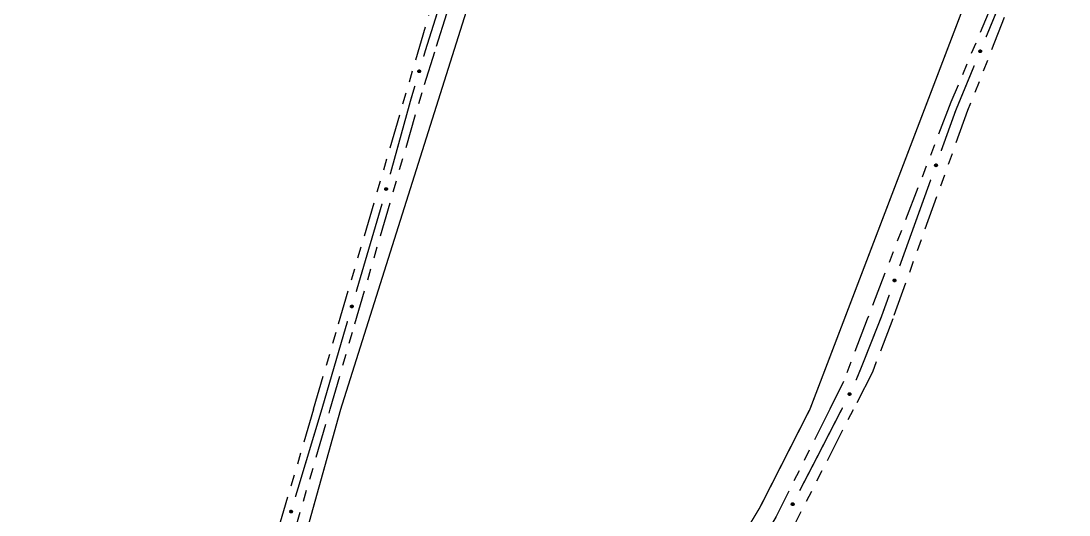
# Model space of a CAD drawing. Extents: x 208948 to 212966, y 4875285 to 4878160.
# Drawn here: x 209792 to 209929.2, y 4876741.8 to 4876806.4 of the extents above; entities that cross this region are included whole.
import ezdxf

# ---------------------------------------------------------------- set-up
doc = ezdxf.new("R2010")
doc.units = 0
doc.header["$LTSCALE"] = 1.5
doc.header["$MEASUREMENT"] = 0
doc.linetypes.add('TRACO_25', pattern=[8, 3, -1, 1, -1, 1, -1])
for name, color, linetype in [('RU-QUADRA', 210, 'CONTINUOUS'), ('SV-EIXO-RUA-N-PAV', 6, 'CONTINUOUS'), ('SV-RUA-NAO-PAV', 7, 'CONTINUOUS')]:
    doc.layers.add(name, color=color, linetype=linetype)

msp = doc.modelspace()

# ---------------------------------------------------------------- linework, layer by layer
at = {"layer": 'RU-QUADRA', "linetype": 'Continuous', "const_width": 0.18, "flags": 128}
msp.add_lwpolyline([(209833.854038, 4876755.64471), (209833.854038, 4876755.64471), (209913.547494, 4877007.803964), (209983.787586, 4876971.967183), (209920.71485, 4876822.169434), (209895.288293, 4876755.649519), (209888.730898, 4876742.782971), (209876.383166, 4876722.24931), (209840.029735, 4876732.578336), (209829.27515, 4876739.238846)], close=True, dxfattribs=at)
at = {"layer": 'SV-EIXO-RUA-N-PAV', "const_width": 0.18}
for points in [[(209922.917697, 4876815.385404), (209918.331931, 4876804.296186)], [(209844.995855, 4876802.734616), (209848.301866, 4876813.203651)], [(209844.704796, 4876801.7556), (209844.989766, 4876802.714136)], [(209844.989766, 4876802.714136), (209844.995855, 4876802.734616)], [(209916.803342, 4876800.59978), (209914.510458, 4876795.055172)], [(209843.031778, 4876796.128175), (209843.564915, 4876797.921454)], [(209840.334028, 4876786.364887), (209842.997381, 4876796.003692)], [(209842.997381, 4876796.003692), (209843.031778, 4876796.128175)], [(209914.510458, 4876795.055172), (209914.363482, 4876794.699756)], [(209914.363482, 4876794.699756), (209912.458833, 4876789.417242)], [(209911.1021, 4876785.654361), (209907.031898, 4876774.365718)], [(209835.879181, 4876770.998005), (209839.267873, 4876782.509598)], [(209905.675164, 4876770.602837), (209904.657614, 4876767.780676)], [(209904.657144, 4876767.779374), (209902.077275, 4876761.273615)], [(209904.657614, 4876767.780676), (209904.657144, 4876767.779374)], [(209834.405944, 4876765.993326), (209834.749618, 4876767.160807)], [(209831.384832, 4876755.642207), (209834.186572, 4876765.2417)], [(209834.186572, 4876765.2417), (209834.405944, 4876765.993326)], [(209901.985334, 4876761.041764), (209901.314834, 4876759.424676)], [(209902.077275, 4876761.273615), (209901.985334, 4876761.041764)], [(209831.384832, 4876755.642207), (209827.921051, 4876744.152985)], [(209899.453733, 4876755.645113), (209896.248321, 4876749.422145)], [(209899.551768, 4876755.836542), (209899.453733, 4876755.645113)], [(209896.080997, 4876749.097304), (209893.940674, 4876744.986524)], [(209896.248321, 4876749.422145), (209896.080997, 4876749.097304)]]:
    msp.add_lwpolyline(points, dxfattribs=at)
at = {"layer": 'SV-EIXO-RUA-N-PAV'}
for points in [[(209917.724269, 4876802.538692), (209917.74365, 4876802.493787), (209917.751124, 4876802.451231), (209917.747142, 4876802.413942), (209917.735032, 4876802.381909), (209917.718951, 4876802.350533), (209917.695759, 4876802.322476), (209917.663121, 4876802.297038), (209917.618212, 4876802.277281), (209917.574114, 4876802.272489), (209917.537347, 4876802.274437), (209917.503218, 4876802.285142), (209917.472999, 4876802.301274), (209917.444652, 4876802.326328), (209917.419196, 4876802.359656), (209917.400422, 4876802.405294), (209917.39338, 4876802.447066), (209917.398179, 4876802.483032), (209917.409158, 4876802.517275), (209917.425959, 4876802.549111), (209917.448884, 4876802.576521), (209917.482485, 4876802.602091), (209917.527776, 4876802.620024), (209917.569358, 4876802.627523), (209917.605382, 4876802.623231), (209917.638851, 4876802.611662), (209917.670517, 4876802.595916), (209917.699691, 4876802.573777), (209917.724269, 4876802.538692)], [(209843.988395, 4876799.732174), (209843.964494, 4876799.774844), (209843.952677, 4876799.816405), (209843.952799, 4876799.853905), (209843.961547, 4876799.887015), (209843.974312, 4876799.91988), (209843.994492, 4876799.950176), (209844.024337, 4876799.978839), (209844.066973, 4876800.003116), (209844.110344, 4876800.012422), (209844.147115, 4876800.01427), (209844.182165, 4876800.007136), (209844.213884, 4876799.994201), (209844.24466, 4876799.972198), (209844.273413, 4876799.941669), (209844.296786, 4876799.898206), (209844.308091, 4876799.857382), (209844.307021, 4876799.821113), (209844.299626, 4876799.785921), (209844.286192, 4876799.752524), (209844.266211, 4876799.7229), (209844.235421, 4876799.694006), (209844.192217, 4876799.671505), (209844.151629, 4876799.659765), (209844.115354, 4876799.660325), (209844.080872, 4876799.668386), (209844.047753, 4876799.680788), (209844.016454, 4876799.699806), (209843.988395, 4876799.732174)], [(209911.932756, 4876787.633627), (209911.954184, 4876787.589663), (209911.96361, 4876787.547496), (209911.96135, 4876787.510064), (209911.950727, 4876787.477507), (209911.936109, 4876787.445423), (209911.914233, 4876787.416328), (209911.882801, 4876787.389414), (209911.83885, 4876787.367609), (209911.795019, 4876787.360791), (209911.758202, 4876787.361044), (209911.723616, 4876787.370166), (209911.692687, 4876787.384889), (209911.663216, 4876787.408612), (209911.636252, 4876787.440731), (209911.615396, 4876787.485457), (209911.606438, 4876787.52686), (209911.609575, 4876787.563008), (209911.618965, 4876787.597721), (209911.634283, 4876787.630297), (209911.655921, 4876787.658733), (209911.688309, 4876787.685824), (209911.732726, 4876787.705824), (209911.773918, 4876787.71523), (209911.810101, 4876787.712601), (209911.844068, 4876787.702586), (209911.876426, 4876787.688315), (209911.906588, 4876787.667543), (209911.932756, 4876787.633627)], [(209839.656985, 4876784.327954), (209839.632261, 4876784.370153), (209839.619641, 4876784.411477), (209839.619036, 4876784.448972), (209839.62714, 4876784.482246), (209839.639266, 4876784.515352), (209839.658855, 4876784.546033), (209839.688139, 4876784.57527), (209839.730297, 4876784.600368), (209839.773478, 4876784.610514), (209839.810207, 4876784.613074), (209839.845389, 4876784.606621), (209839.877353, 4876784.594303), (209839.90855, 4876784.572901), (209839.937888, 4876784.542935), (209839.9621, 4876784.499933), (209839.974194, 4876784.459336), (209839.973827, 4876784.423053), (209839.967116, 4876784.387724), (209839.954332, 4876784.354074), (209839.934929, 4876784.324067), (209839.904705, 4876784.294582), (209839.861945, 4876784.271248), (209839.821592, 4876784.258723), (209839.785313, 4876784.25858), (209839.750681, 4876784.265971), (209839.717328, 4876784.277729), (209839.685667, 4876784.296136), (209839.656985, 4876784.327954)], [(209906.50582, 4876772.582103), (209906.527249, 4876772.538139), (209906.536675, 4876772.495972), (209906.534415, 4876772.45854), (209906.523792, 4876772.425983), (209906.509173, 4876772.393899), (209906.487298, 4876772.364804), (209906.455866, 4876772.33789), (209906.411915, 4876772.316085), (209906.368084, 4876772.309267), (209906.331267, 4876772.30952), (209906.296681, 4876772.318642), (209906.265751, 4876772.333365), (209906.236281, 4876772.357088), (209906.209317, 4876772.389208), (209906.18846, 4876772.433933), (209906.179503, 4876772.475336), (209906.18264, 4876772.511484), (209906.19203, 4876772.546197), (209906.207347, 4876772.578773), (209906.228985, 4876772.607209), (209906.261374, 4876772.6343), (209906.305791, 4876772.6543), (209906.346983, 4876772.663706), (209906.383166, 4876772.661077), (209906.417133, 4876772.651062), (209906.44949, 4876772.636791), (209906.479653, 4876772.616019), (209906.50582, 4876772.582103)], [(209835.168225, 4876768.972659), (209835.144209, 4876769.015265), (209835.132281, 4876769.056794), (209835.132302, 4876769.094294), (209835.140961, 4876769.127428), (209835.153637, 4876769.160327), (209835.173736, 4876769.190676), (209835.203504, 4876769.21942), (209835.246075, 4876769.243811), (209835.28942, 4876769.253234), (209835.326186, 4876769.255181), (209835.361255, 4876769.248141), (209835.393009, 4876769.235292), (209835.423844, 4876769.213372), (209835.452678, 4876769.18292), (209835.476169, 4876769.13952), (209835.487584, 4876769.098726), (209835.486611, 4876769.062455), (209835.479311, 4876769.027243), (209835.465966, 4876768.993811), (209835.446066, 4876768.964132), (209835.415353, 4876768.935156), (209835.37221, 4876768.912539), (209835.331653, 4876768.900689), (209835.295377, 4876768.901152), (209835.260873, 4876768.90912), (209835.227721, 4876768.921433), (209835.196372, 4876768.940367), (209835.168225, 4876768.972659)], [(209900.626896, 4876757.694385), (209900.642572, 4876757.648057), (209900.646571, 4876757.605035), (209900.639578, 4876757.568192), (209900.62491, 4876757.537246), (209900.606337, 4876757.507278), (209900.580947, 4876757.481194), (209900.546353, 4876757.458486), (209900.49999, 4876757.442436), (209900.455648, 4876757.441236), (209900.419161, 4876757.446159), (209900.386012, 4876757.459596), (209900.357201, 4876757.478126), (209900.330979, 4876757.505397), (209900.30831, 4876757.540679), (209900.293298, 4876757.587689), (209900.289667, 4876757.629894), (209900.297367, 4876757.665352), (209900.311087, 4876757.698593), (209900.330414, 4876757.728961), (209900.355486, 4876757.754422), (209900.391051, 4876757.777182), (209900.437647, 4876757.791384), (209900.479699, 4876757.795486), (209900.515257, 4876757.788287), (209900.547678, 4876757.774042), (209900.577962, 4876757.75578), (209900.605245, 4876757.731348), (209900.626896, 4876757.694385)], [(209893.181038, 4876743.289175), (209893.196401, 4876743.242742), (209893.20011, 4876743.199694), (209893.192869, 4876743.162899), (209893.177993, 4876743.132053), (209893.159219, 4876743.10221), (209893.133653, 4876743.076298), (209893.098907, 4876743.053825), (209893.052437, 4876743.038086), (209893.008088, 4876743.037185), (209892.971635, 4876743.042354), (209892.938577, 4876743.056015), (209892.909892, 4876743.074738), (209892.883855, 4876743.102185), (209892.861423, 4876743.137619), (209892.846729, 4876743.184729), (209892.843382, 4876743.226958), (209892.85132, 4876743.262363), (209892.865264, 4876743.29551), (209892.884796, 4876743.325748), (209892.910038, 4876743.351039), (209892.945756, 4876743.37356), (209892.992446, 4876743.387447), (209893.034526, 4876743.391266), (209893.070033, 4876743.383827), (209893.102358, 4876743.369364), (209893.132519, 4876743.350898), (209893.159636, 4876743.326283), (209893.181038, 4876743.289175)], [(209827.490622, 4876742.343905), (209827.514359, 4876742.301143), (209827.526016, 4876742.259538), (209827.52575, 4876742.222038), (209827.516875, 4876742.188962), (209827.503984, 4876742.156146), (209827.483688, 4876742.125928), (209827.453733, 4876742.09738), (209827.411004, 4876742.073267), (209827.367598, 4876742.064127), (209827.33082, 4876742.06242), (209827.295797, 4876742.069689), (209827.264128, 4876742.082746), (209827.233437, 4876742.104867), (209827.204802, 4876742.135506), (209827.181596, 4876742.179059), (209827.170447, 4876742.219926), (209827.171657, 4876742.256191), (209827.179187, 4876742.291354), (209827.192749, 4876742.324698), (209827.212843, 4876742.354246), (209827.243744, 4876742.383021), (209827.287034, 4876742.405356), (209827.327667, 4876742.416941), (209827.363939, 4876742.416241), (209827.398391, 4876742.408048), (209827.431462, 4876742.395519), (209827.462687, 4876742.376381), (209827.490622, 4876742.343905)]]:
    msp.add_lwpolyline(points, close=True, dxfattribs=at)
for points in [[(209917.425959, 4876802.549111), (209917.39338, 4876802.447066)], [(209917.43635, 4876802.558562), (209917.398901, 4876802.432296)], [(209917.448884, 4876802.576521), (209917.400422, 4876802.405294)], [(209917.465779, 4876802.583307), (209917.412345, 4876802.389822)], [(209917.482485, 4876802.602091), (209917.419196, 4876802.359656)], [(209917.505077, 4876802.606924), (209917.432615, 4876802.346001)], [(209917.527776, 4876802.620024), (209917.444652, 4876802.326328)], [(209917.546812, 4876802.622151), (209917.459664, 4876802.318573)], [(209917.569358, 4876802.627523), (209917.472999, 4876802.301274)], [(209917.585333, 4876802.622463), (209917.488798, 4876802.296188)], [(209917.605382, 4876802.623231), (209917.503218, 4876802.285142)], [(209917.620725, 4876802.615211), (209917.51854, 4876802.282413)], [(209917.638851, 4876802.611662), (209917.537347, 4876802.274437)], [(209917.654249, 4876802.599871), (209917.559279, 4876802.277378)], [(209917.670517, 4876802.595916), (209917.574114, 4876802.272489)], [(209917.683166, 4876802.58053), (209917.598322, 4876802.278952)], [(209917.699691, 4876802.573777), (209917.618212, 4876802.277281)], [(209917.709997, 4876802.556145), (209917.640275, 4876802.291135)], [(209917.724269, 4876802.538692), (209917.663121, 4876802.297038)], [(209917.733832, 4876802.513803), (209917.681877, 4876802.316752)], [(209917.74365, 4876802.493787), (209917.695759, 4876802.322476)], [(209917.748015, 4876802.469546), (209917.709826, 4876802.345062)], [(209917.751124, 4876802.451231), (209917.718951, 4876802.350533)], [(209843.952677, 4876799.816405), (209843.974312, 4876799.91988)], [(209843.957655, 4876799.798507), (209843.982825, 4876799.926261)], [(209843.964494, 4876799.774844), (209843.994492, 4876799.950176)], [(209843.97632, 4876799.755946), (209844.007711, 4876799.957298)], [(209843.988395, 4876799.732174), (209844.024337, 4876799.978839)], [(209844.004388, 4876799.716283), (209844.046454, 4876799.987063)], [(209844.016454, 4876799.699806), (209844.066973, 4876800.003116)], [(209844.033587, 4876799.69479), (209844.08693, 4876800.003501)], [(209844.047753, 4876799.680788), (209844.110344, 4876800.012422)], [(209844.064341, 4876799.67853), (209844.125603, 4876800.009086)], [(209844.080872, 4876799.668386), (209844.147115, 4876800.01427)], [(209844.099267, 4876799.666723), (209844.166644, 4876800.008273)], [(209844.115354, 4876799.660325), (209844.182165, 4876800.007136)], [(209844.135218, 4876799.663152), (209844.197646, 4876799.997633)], [(209844.151629, 4876799.659765), (209844.213884, 4876799.994201)], [(209844.173502, 4876799.66743), (209844.22893, 4876799.978367)], [(209844.192217, 4876799.671505), (209844.24466, 4876799.972198)], [(209844.213447, 4876799.686872), (209844.258659, 4876799.95387)], [(209844.235421, 4876799.694006), (209844.273413, 4876799.941669)], [(209844.250105, 4876799.71441), (209844.283334, 4876799.912369)], [(209844.266211, 4876799.7229), (209844.296786, 4876799.898206)], [(209844.276829, 4876799.742053), (209844.301079, 4876799.871504)], [(209844.286192, 4876799.752524), (209844.308091, 4876799.857382)], [(209911.634283, 4876787.630297), (209911.606438, 4876787.52686)], [(209911.644227, 4876787.640217), (209911.612633, 4876787.51236)], [(209911.655921, 4876787.658733), (209911.615396, 4876787.485457)], [(209911.672485, 4876787.666291), (209911.628018, 4876787.47055)], [(209911.688309, 4876787.685824), (209911.636252, 4876787.440731)], [(209911.710654, 4876787.691693), (209911.650285, 4876787.427709)], [(209911.732726, 4876787.705824), (209911.663216, 4876787.408612)], [(209911.751643, 4876787.708825), (209911.678569, 4876787.401556)], [(209911.773918, 4876787.71523), (209911.692687, 4876787.384889)], [(209911.790109, 4876787.710911), (209911.708703, 4876787.380537)], [(209911.810101, 4876787.712601), (209911.723616, 4876787.370166)], [(209911.825798, 4876787.705296), (209911.739048, 4876787.368145)], [(209911.844068, 4876787.702586), (209911.758202, 4876787.361044)], [(209911.859993, 4876787.691516), (209911.779976, 4876787.364993)], [(209911.876426, 4876787.688315), (209911.795019, 4876787.360791)], [(209911.88977, 4876787.673528), (209911.818904, 4876787.368363)], [(209911.906588, 4876787.667543), (209911.83885, 4876787.367609)], [(209911.917695, 4876787.650404), (209911.860251, 4876787.382465)], [(209911.932756, 4876787.633627), (209911.882801, 4876787.389414)], [(209911.943455, 4876787.609205), (209911.900629, 4876787.409971)], [(209911.954184, 4876787.589663), (209911.914233, 4876787.416328)], [(209911.959661, 4876787.565649), (209911.927246, 4876787.439538)], [(209911.96361, 4876787.547496), (209911.936109, 4876787.445423)], [(209839.619641, 4876784.411477), (209839.639266, 4876784.515352)], [(209839.624966, 4876784.393679), (209839.647653, 4876784.521897)], [(209839.632261, 4876784.370153), (209839.658855, 4876784.546033)], [(209839.644452, 4876784.351487), (209839.671933, 4876784.553411)], [(209839.656985, 4876784.327954), (209839.688139, 4876784.57527)], [(209839.673283, 4876784.312376), (209839.710093, 4876784.583921)], [(209839.685667, 4876784.296136), (209839.730297, 4876784.600368)], [(209839.702893, 4876784.291454), (209839.750242, 4876784.60114)], [(209839.717328, 4876784.277729), (209839.773478, 4876784.610514)], [(209839.733957, 4876784.275792), (209839.788799, 4876784.607474)], [(209839.750681, 4876784.265971), (209839.810207, 4876784.613074)], [(209839.769105, 4876784.264664), (209839.829848, 4876784.607457)], [(209839.785313, 4876784.25858), (209839.845389, 4876784.606621)], [(209839.805118, 4876784.261792), (209839.86105, 4876784.597419)], [(209839.821592, 4876784.258723), (209839.877353, 4876784.594303)], [(209839.843312, 4876784.26681), (209839.892703, 4876784.578764)], [(209839.861945, 4876784.271248), (209839.90855, 4876784.572901)], [(209839.882873, 4876784.287023), (209839.922901, 4876784.554847)], [(209839.904705, 4876784.294582), (209839.937888, 4876784.542935)], [(209839.91899, 4876784.315266), (209839.948375, 4876784.513833)], [(209839.934929, 4876784.324067), (209839.9621, 4876784.499933)], [(209839.945174, 4876784.343423), (209839.96691, 4876784.47332)], [(209839.954332, 4876784.354074), (209839.974194, 4876784.459336)], [(209906.207347, 4876772.578773), (209906.179503, 4876772.475336)], [(209906.217292, 4876772.588693), (209906.185697, 4876772.460836)], [(209906.228985, 4876772.607209), (209906.18846, 4876772.433933)], [(209906.24555, 4876772.614767), (209906.201083, 4876772.419026)], [(209906.261374, 4876772.6343), (209906.209317, 4876772.389208)], [(209906.283719, 4876772.640169), (209906.22335, 4876772.376185)], [(209906.305791, 4876772.6543), (209906.236281, 4876772.357088)], [(209906.324708, 4876772.657301), (209906.251633, 4876772.350032)], [(209906.346983, 4876772.663706), (209906.265751, 4876772.333365)], [(209906.363174, 4876772.659387), (209906.281768, 4876772.329013)], [(209906.383166, 4876772.661077), (209906.296681, 4876772.318642)], [(209906.398862, 4876772.653772), (209906.312112, 4876772.316621)], [(209906.417133, 4876772.651062), (209906.331267, 4876772.30952)], [(209906.433058, 4876772.639992), (209906.35304, 4876772.313469)], [(209906.44949, 4876772.636791), (209906.368084, 4876772.309267)], [(209906.462834, 4876772.622004), (209906.391969, 4876772.316839)], [(209906.479653, 4876772.616019), (209906.411915, 4876772.316085)], [(209906.49076, 4876772.59888), (209906.433316, 4876772.330941)], [(209906.50582, 4876772.582103), (209906.455866, 4876772.33789)], [(209906.516519, 4876772.557681), (209906.473694, 4876772.358447)], [(209906.527249, 4876772.538139), (209906.487298, 4876772.364804)], [(209906.532726, 4876772.514125), (209906.50031, 4876772.388014)], [(209906.536675, 4876772.495972), (209906.509173, 4876772.393899)], [(209835.132281, 4876769.056794), (209835.153637, 4876769.160327)], [(209835.137307, 4876769.038909), (209835.162133, 4876769.166731)], [(209835.144209, 4876769.015265), (209835.173736, 4876769.190676)], [(209835.156087, 4876768.996398), (209835.186936, 4876769.197835)], [(209835.168225, 4876768.972659), (209835.203504, 4876769.21942)], [(209835.184261, 4876768.956812), (209835.225599, 4876769.227704)], [(209835.196372, 4876768.940367), (209835.246075, 4876769.243811)], [(209835.213518, 4876768.935397), (209835.26603, 4876769.24425)], [(209835.227721, 4876768.921433), (209835.28942, 4876769.253234)], [(209835.244316, 4876768.919219), (209835.304688, 4876769.249939)], [(209835.260873, 4876768.90912), (209835.326186, 4876769.255181)], [(209835.279273, 4876768.907506), (209835.345731, 4876769.249237)], [(209835.295377, 4876768.901152), (209835.361255, 4876769.248141)], [(209835.315233, 4876768.904033), (209835.376761, 4876769.23868)], [(209835.331653, 4876768.900689), (209835.393009, 4876769.235292)], [(209835.353505, 4876768.908413), (209835.408097, 4876769.219498)], [(209835.37221, 4876768.912539), (209835.423844, 4876769.213372)], [(209835.393398, 4876768.927963), (209835.437892, 4876769.195081)], [(209835.415353, 4876768.935156), (209835.452678, 4876769.18292)], [(209835.429982, 4876768.955599), (209835.462678, 4876769.153647)], [(209835.446066, 4876768.964132), (209835.476169, 4876769.13952)], [(209835.456632, 4876768.983314), (209835.480534, 4876769.11283)], [(209835.465966, 4876768.993811), (209835.487584, 4876769.098726)], [(209900.330414, 4876757.728961), (209900.289667, 4876757.629894)], [(209900.355486, 4876757.754422), (209900.293298, 4876757.587689)], [(209900.341538, 4876757.737539), (209900.293972, 4876757.614725)], [(209900.372876, 4876757.759816), (209900.303927, 4876757.571301)], [(209900.391051, 4876757.777182), (209900.30831, 4876757.540679)], [(209900.41396, 4876757.780168), (209900.320577, 4876757.525981)], [(209900.437647, 4876757.791384), (209900.330979, 4876757.505397)], [(209900.456792, 4876757.79196), (209900.345312, 4876757.496449)], [(209900.479699, 4876757.795486), (209900.357201, 4876757.478126)], [(209900.495211, 4876757.789148), (209900.372536, 4876757.471776)], [(209900.515257, 4876757.788287), (209900.386012, 4876757.459596)], [(209900.529899, 4876757.779049), (209900.401062, 4876757.455634)], [(209900.547678, 4876757.774042), (209900.419161, 4876757.446159)], [(209900.562069, 4876757.761041), (209900.441259, 4876757.447312)], [(209900.577962, 4876757.75578), (209900.455648, 4876757.441236)], [(209900.589322, 4876757.739418), (209900.480301, 4876757.445715)], [(209900.605245, 4876757.731348), (209900.49999, 4876757.442436)], [(209900.614087, 4876757.712938), (209900.523103, 4876757.454455)], [(209900.626896, 4876757.694385), (209900.546353, 4876757.458486)], [(209900.63441, 4876757.668803), (209900.566646, 4876757.476615)], [(209900.642572, 4876757.648057), (209900.580947, 4876757.481194)], [(209900.644957, 4876757.623542), (209900.596799, 4876757.502565)], [(209900.646571, 4876757.605035), (209900.606337, 4876757.507278)], [(209892.884796, 4876743.325748), (209892.843382, 4876743.226958)], [(209892.910038, 4876743.351039), (209892.846729, 4876743.184729)], [(209892.895976, 4876743.334251), (209892.847584, 4876743.21176)], [(209892.927464, 4876743.356316), (209892.857247, 4876743.168269)], [(209892.945756, 4876743.37356), (209892.861423, 4876743.137619)], [(209892.968684, 4876743.376391), (209892.873591, 4876743.122838)], [(209892.992446, 4876743.387447), (209892.883855, 4876743.102185)], [(209893.011595, 4876743.387894), (209892.898127, 4876743.093141)], [(209893.034526, 4876743.391266), (209892.909892, 4876743.074738)], [(209893.049995, 4876743.384823), (209892.925184, 4876743.068285)], [(209893.070033, 4876743.383827), (209892.938577, 4876743.056015)], [(209893.084613, 4876743.37449), (209892.953601, 4876743.051951)], [(209893.102358, 4876743.369364), (209892.971635, 4876743.042354)], [(209893.116661, 4876743.356266), (209892.993741, 4876743.043359)], [(209893.132519, 4876743.350898), (209893.008088, 4876743.037185)], [(209893.143768, 4876743.334461), (209893.03277, 4876743.041498)], [(209893.159636, 4876743.326283), (209893.052437, 4876743.038086)], [(209893.168354, 4876743.307814), (209893.075631, 4876743.04995)], [(209893.181038, 4876743.289175), (209893.098907, 4876743.053825)], [(209893.188379, 4876743.263543), (209893.119322, 4876743.071816)], [(209893.196401, 4876743.242742), (209893.133653, 4876743.076298)], [(209893.198621, 4876743.218212), (209893.149649, 4876743.097562)], [(209893.20011, 4876743.199694), (209893.159219, 4876743.10221)], [(209827.192749, 4876742.324698), (209827.170447, 4876742.219926)], [(209827.202152, 4876742.335133), (209827.177405, 4876742.205776)], [(209827.212843, 4876742.354246), (209827.181596, 4876742.179059)], [(209827.228982, 4876742.362674), (209827.194994, 4876742.164844)], [(209827.243744, 4876742.383021), (209827.204802, 4876742.135506)], [(209827.265745, 4876742.390071), (209827.219508, 4876742.123249)], [(209827.287034, 4876742.405356), (209827.233437, 4876742.104867)], [(209827.305765, 4876742.40936), (209827.249143, 4876742.098637)], [(209827.327667, 4876742.416941), (209827.264128, 4876742.082746)], [(209827.344065, 4876742.41349), (209827.280354, 4876742.079252)], [(209827.363939, 4876742.416241), (209827.295797, 4876742.069689)], [(209827.380002, 4876742.409782), (209827.311314, 4876742.068493)], [(209827.398391, 4876742.408048), (209827.33082, 4876742.06242)], [(209827.414882, 4876742.397841), (209827.352352, 4876742.067522)], [(209827.431462, 4876742.395519), (209827.367598, 4876742.064127)], [(209827.445574, 4876742.381462), (209827.391046, 4876742.072959)], [(209827.462687, 4876742.376381), (209827.411004, 4876742.073267)], [(209827.47469, 4876742.359857), (209827.431584, 4876742.089241)], [(209827.490622, 4876742.343905), (209827.453733, 4876742.09738)], [(209827.502605, 4876742.320087), (209827.470442, 4876742.118856)], [(209827.514359, 4876742.301143), (209827.483688, 4876742.125928)], [(209827.521106, 4876742.277455), (209827.495447, 4876742.149798)], [(209827.526016, 4876742.259538), (209827.503984, 4876742.156146)]]:
    msp.add_lwpolyline(points, dxfattribs=at)
at = {"layer": 'SV-RUA-NAO-PAV', "linetype": 'TRACO_25'}
for points in [[(209923.941232, 4876820.139805, 13.417809), (209913.750135, 4876795.800767, 13.417809), (209902.772367, 4876767.409538, 13.417809), (209899.682361, 4876759.255267, 12.67423), (209897.878564, 4876755.640932, 12.995983)], [(209925.124913, 4876818.01268, 13.393024), (209915.92734, 4876794.706965, 13.665658), (209906.117973, 4876767.439808, 13.665658), (209903.462155, 4876760.495612, 12.888732), (209900.984172, 4876755.640838, 12.888732)], [(209832.471248, 4876755.642898, 12.760031), (209835.710968, 4876766.802792, 13.417809), (209844.803114, 4876798.093915, 13.095607), (209846.401388, 4876803.119988, 13.070823), (209850.502584, 4876816.016971, 13.070823)], [(209830.296217, 4876755.642963, 12.71713), (209833.577151, 4876766.783486, 13.343455), (209845.391547, 4876807.135793, 13.343455)], [(209830.296217, 4876755.642963, 12.71713), (209824.725993, 4876736.72908, 12.71713), (209812.914372, 4876697.596796, 12.867282), (209807.858382, 4876678.910923, 13.017433), (209797.046418, 4876641.419147, 13.146134), (209788.632561, 4876612.750144, 13.189034), (209777.01554, 4876598.245685, 13.189034), (209766.058561, 4876583.601173, 13.146134), (209749.283302, 4876560.654097, 12.910182), (209742.011168, 4876553.130029, 12.974532)], [(209745.294041, 4876550.751817, 12.995983), (209762.100432, 4876574.758413, 13.017433), (209774.096994, 4876591.383542, 13.017433), (209788.033564, 4876608.128683, 13.017433), (209790.792726, 4876612.169932, 13.017433), (209793.291225, 4876619.212137, 13.017433), (209795.250618, 4876622.13304, 13.017433), (209833.92177, 4876665.546337, 13.017433), (209862.994755, 4876699.836858, 12.867282), (209875.911975, 4876713.541046, 12.867282), (209882.370284, 4876721.763575, 12.867282), (209892.106837, 4876738.248689, 12.867282), (209900.984172, 4876755.640838, 12.888732)], [(209897.878564, 4876755.640932, 12.995983), (209890.866083, 4876741.589767, 12.995983), (209877.670693, 4876719.522924, 13.060333), (209861.069398, 4876724.104596, 13.103234), (209846.368254, 4876728.146071, 13.103234), (209838.847579, 4876730.626958, 12.760031), (209827.305792, 4876737.849403, 12.67423), (209832.471248, 4876755.642898, 12.760031)]]:
    msp.add_polyline3d(points, dxfattribs=at)

doc.saveas('drawing.dxf')
